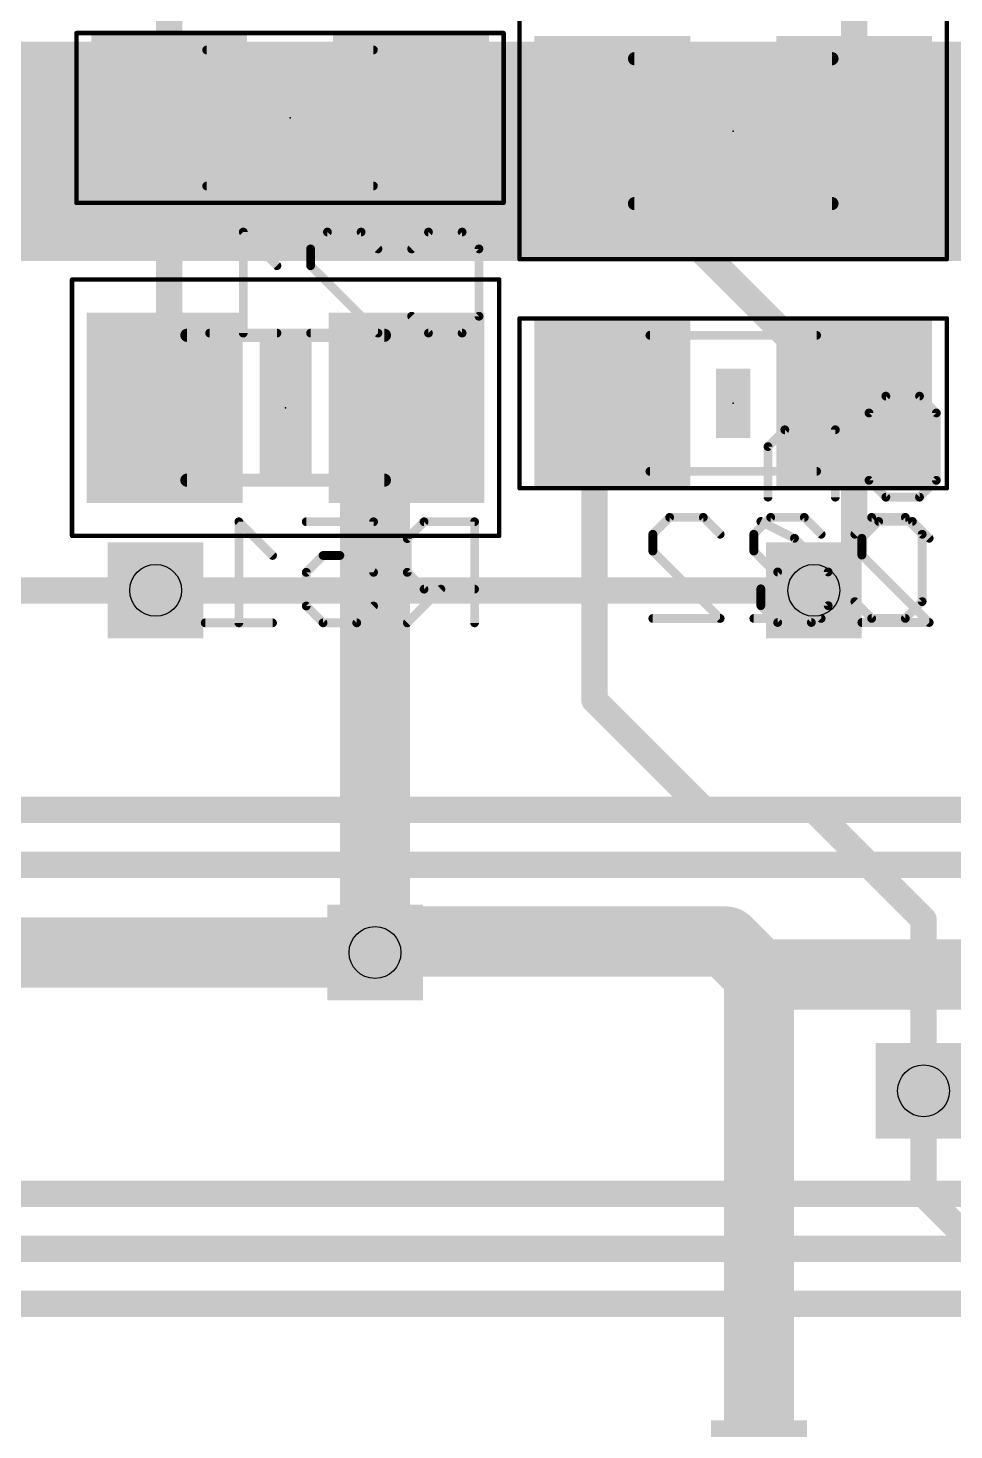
# Model space of a CAD drawing. Extents: x 4 to 288, y -28 to 191.
# Drawn here: x 119.81 to 130.53, y 124.27 to 140.49 of the extents above; entities that cross this region are included whole.
import ezdxf

# ---------------------------------------------------------------- set-up
doc = ezdxf.new("R2010")
doc.units = 0
doc.header["$MEASUREMENT"] = 0
doc.layers.get('0').update_dxf_attribs({"linetype": 'CONTINUOUS'})
for name, color, linetype in [('1', 22, 'CONTINUOUS'), ('16', 175, 'CONTINUOUS'), ('18', 82, 'CONTINUOUS'), ('20', 7, 'CONTINUOUS'), ('24', 7, 'CONTINUOUS'), ('26', 3, 'CONTINUOUS'), ('28', 253, 'CONTINUOUS'), ('30', 253, 'CONTINUOUS'), ('32', 253, 'CONTINUOUS'), ('36', 253, 'CONTINUOUS'), ('40', 175, 'CONTINUOUS'), ('44', 253, 'CONTINUOUS'), ('52', 253, 'CONTINUOUS')]:
    doc.layers.add(name, color=color, linetype=linetype)

# ---------------------------------------------------------------- blocks, each defined once
blk = doc.blocks.new('RECT')
blk.add_solid([(-0.5, -0.5), (0.5, -0.5), (-0.5, 0.5), (0.5, 0.5)])
blk = doc.blocks.new('SQUAREV')
blk.add_solid([(-0.5, -0.5), (0.5, -0.5), (-0.5, 0.5), (0.5, 0.5)])

msp = doc.modelspace()

# ---------------------------------------------------------------- linework, layer by layer
at = {"layer": '1'}
for points, const_width in [([(113.03, 139.065), (163.1733, 139.065)], 2.54), ([(121.285, 133.985), (128.905, 133.985)], 0.3048), ([(111.125, 131.445), (135.89, 131.445)], 0.3048), ([(111.76, 130.81), (136.525, 130.81)], 0.3048), ([(123.952, 129.921), (127.889, 129.921)], 0.8128), ([(127.889, 129.921), (128.27, 129.54)], 0.8128), ([(123.952, 129.921), (123.825, 129.794)], 0.3048), ([(131.445, 129.54), (128.27, 129.54)], 0.8128), ([(128.27, 129.54), (128.27, 123.825)], 0.8128), ([(130.175, 127), (130.175, 128.1938)], 0.3048), ([(132.0292, 125.1458), (130.175, 127)], 0.3048)]:
    msp.add_lwpolyline(points, dxfattribs=dict(at, const_width=const_width))
for points, const_width in [([(121.285, 134.0612, 1), (121.285, 133.9088)], 0.1524), ([(128.905, 133.9088, 1), (128.905, 134.0612)], 0.1524), ([(123.952, 130.1242, 1), (123.952, 129.7178)], 0.4064), ([(128.0327, 130.0647, 1), (127.7453, 129.7773)], 0.4064), ([(127.889, 129.7178, 1), (127.889, 130.1242)], 0.4064), ([(124.0059, 129.8671, 1), (123.8981, 129.9749)], 0.1524), ([(128.27, 129.7432, 1), (128.27, 129.3368)], 0.4064), ([(128.4732, 129.54, 1), (128.0668, 129.54)], 0.4064), ([(123.7711, 129.8479, 1), (123.8789, 129.7401)], 0.1524), ([(128.1263, 129.3963, 1), (128.4137, 129.6837)], 0.4064), ([(130.2512, 128.1938, 1), (130.0988, 128.1938)], 0.1524), ([(130.2289, 127.0539, 1), (130.1211, 126.9461)], 0.1524), ([(130.0988, 127, 1), (130.2512, 127)], 0.1524)]:
    msp.add_lwpolyline(points, format="xyb", dxfattribs=dict(at, const_width=const_width))
at = {"layer": '16'}
for points, const_width in [([(129.3716, 139.2987), (129.3716, 144.6467)], 0.3048), ([(121.4408, 140.6764), (121.4408, 139.4511)], 0.3048), ([(121.4408, 139.4511), (121.4408, 136.1491)], 0.3048), ([(126.5716, 139.2987), (126.5716, 138.9491)], 0.3048), ([(126.5716, 138.9491), (129.3716, 136.1491)], 0.3048), ([(123.825, 135.7333), (124.19, 136.0983)], 0.8128), ([(121.4408, 136.1491), (121.3899, 136.0983)], 0.3048), ([(126.365, 135.9425), (126.5716, 136.1491)], 0.3048), ([(129.3716, 136.1491), (129.3716, 134.4515)], 0.3048), ([(123.825, 129.794), (123.825, 135.7333)], 0.8128), ([(126.365, 132.715), (126.365, 135.9425)], 0.3048), ([(128.905, 133.985), (129.3716, 134.4515)], 0.3048), ([(109.22, 133.985), (121.285, 133.985)], 0.3048), ([(127.635, 131.445), (126.365, 132.715)], 0.3048), ([(128.905, 131.445), (127.635, 131.445)], 0.3048), ([(130.175, 130.175), (128.905, 131.445)], 0.3048), ([(130.175, 128.1938), (130.175, 130.175)], 0.3048), ([(123.825, 129.794), (115.824, 129.794)], 0.8128), ([(138.43, 127), (109.22, 127)], 0.3048), ([(141.605, 126.365), (109.855, 126.365)], 0.3048), ([(142.24, 125.73), (110.49, 125.73)], 0.3048)]:
    msp.add_lwpolyline(points, dxfattribs=dict(at, const_width=const_width))
for points, const_width in [([(121.517, 139.4511, 1), (121.3646, 139.4511)], 0.1524), ([(121.3646, 139.4511, 1), (121.517, 139.4511)], 0.1524), ([(126.6478, 139.2987, 1), (126.4954, 139.2987)], 0.1524), ([(129.2954, 139.2987, 1), (129.4478, 139.2987)], 0.1524), ([(126.6254, 139.003, 1), (126.5177, 138.8952)], 0.1524), ([(126.4954, 138.9491, 1), (126.6478, 138.9491)], 0.1524), ([(124.3336, 135.9546, 1), (124.0463, 136.242)], 0.4064), ([(121.4946, 136.0952, 1), (121.3869, 136.203)], 0.1524), ([(126.6254, 136.0952, 1), (126.5177, 136.203)], 0.1524), ([(129.4478, 136.1491, 1), (129.2954, 136.1491)], 0.1524), ([(129.3177, 136.0952, 1), (129.4254, 136.203)], 0.1524), ([(121.3361, 136.1522, 1), (121.4438, 136.0444)], 0.1524), ([(121.3646, 136.1491, 1), (121.517, 136.1491)], 0.1524), ([(124.0282, 135.7333, 1), (123.6218, 135.7333)], 0.4064), ([(123.6813, 135.877, 1), (123.9687, 135.5896)], 0.4064), ([(126.4412, 135.9425, 1), (126.2888, 135.9425)], 0.1524), ([(126.3111, 135.9964, 1), (126.4189, 135.8886)], 0.1524), ([(129.2954, 134.4515, 1), (129.4478, 134.4515)], 0.1524), ([(129.4254, 134.3977, 1), (129.3177, 134.5054)], 0.1524), ([(121.285, 133.9088, 1), (121.285, 134.0612)], 0.1524), ([(128.8511, 134.0389, 1), (128.9589, 133.9311)], 0.1524), ([(126.4189, 132.7689, 1), (126.3111, 132.6611)], 0.1524), ([(126.2888, 132.715, 1), (126.4412, 132.715)], 0.1524), ([(127.635, 131.5212, 1), (127.635, 131.3688)], 0.1524), ([(127.5811, 131.3911, 1), (127.6889, 131.4989)], 0.1524), ([(128.9589, 131.4989, 1), (128.8511, 131.3911)], 0.1524), ([(128.905, 131.3688, 1), (128.905, 131.5212)], 0.1524), ([(130.2512, 130.175, 1), (130.0988, 130.175)], 0.1524), ([(130.1211, 130.1211, 1), (130.2289, 130.2289)], 0.1524), ([(123.825, 129.5908, 1), (123.825, 129.9972)], 0.4064), ([(123.6218, 129.794, 1), (124.0282, 129.794)], 0.4064), ([(130.0988, 128.1938, 1), (130.2512, 128.1938)], 0.1524)]:
    msp.add_lwpolyline(points, format="xyb", dxfattribs=dict(at, const_width=const_width))
at = {"layer": '20', "const_width": 0.0254}
msp.add_lwpolyline([(71.1264, 186.0347, 2.9429), (202.1142, 186.0347)], format="xyb", dxfattribs=at)
at = {"layer": '24'}
for p in [(122.8407, 139.4511), (127.9716, 139.2987), (127.9716, 136.1491), (122.79, 136.0983)]:
    msp.add_point(p, dxfattribs=at)
at = {"layer": '26', "const_width": 0.1016}
for points in [[(122.6894, 137.7415), (122.2996, 138.1313)], [(122.2996, 138.1313), (122.2996, 136.9619)], [(123.0792, 137.9364), (123.2741, 138.1313)], [(123.2741, 138.1313), (123.6639, 138.1313)], [(123.6639, 138.1313), (123.8588, 137.9364)], [(124.2486, 137.9364), (124.4435, 138.1313)], [(124.4435, 138.1313), (124.8333, 138.1313)], [(124.8333, 138.1313), (125.0281, 137.9364)], [(123.0792, 137.7415), (123.0792, 137.9364)], [(125.0281, 137.9364), (125.0281, 137.1568)], [(123.8588, 136.9619), (123.0792, 137.7415)], [(124.4435, 136.9619), (124.2486, 137.1568)], [(125.0281, 137.1568), (124.8333, 136.9619)], [(122.6894, 136.9619), (121.9098, 136.9619)], [(123.0792, 136.9619), (123.8588, 136.9619)], [(124.8333, 136.9619), (124.4435, 136.9619)], [(122.6386, 134.3887), (122.2488, 134.7785)], [(122.2488, 134.7785), (122.2488, 133.6091)], [(123.0284, 134.7785), (123.808, 134.7785)], [(123.808, 134.7785), (123.808, 134.1938)], [(124.3927, 134.7785), (124.1977, 134.5836)], [(124.9773, 134.7785), (124.3927, 134.7785)], [(124.9773, 133.6091), (124.9773, 134.7785)], [(127.0406, 134.6344), (127.2355, 134.8293)], [(127.2355, 134.8293), (127.6253, 134.8293)], [(127.6253, 134.8293), (127.8202, 134.6344)], [(128.21, 134.6344), (128.4049, 134.8293)], [(128.2911, 134.7825), (128.6809, 134.5876)], [(128.4049, 134.8293), (128.7947, 134.8293)], [(128.7947, 134.8293), (128.9896, 134.6344)], [(129.3794, 134.6344), (129.5743, 134.8293)], [(129.4605, 134.5876), (129.6554, 134.7825)], [(129.5743, 134.8293), (129.9641, 134.8293)], [(129.6554, 134.7825), (130.0452, 134.7825)], [(129.9641, 134.8293), (130.1589, 134.6344)], [(130.0452, 134.7825), (130.2401, 134.5876)], [(127.0406, 134.4395), (127.0406, 134.6344)], [(128.21, 134.4395), (128.21, 134.6344)], [(130.1589, 134.6344), (130.1589, 133.8548)], [(124.1977, 134.5836), (124.1977, 134.1938)], [(127.8202, 133.6599), (127.0406, 134.4395)], [(128.9896, 133.6599), (128.21, 134.4395)], [(128.6809, 134.5876), (129.0707, 134.1978)], [(129.4605, 134.3927), (129.4605, 134.5876)], [(123.2233, 134.3887), (123.0284, 134.1938)], [(123.4182, 134.3887), (123.2233, 134.3887)], [(123.808, 134.1938), (123.4182, 134.3887)], [(130.2401, 133.6131), (129.4605, 134.3927)], [(123.0284, 134.1938), (123.0284, 133.804)], [(124.1977, 134.1938), (124.3927, 133.9989)], [(128.2911, 134.0029), (128.486, 134.1978)], [(128.486, 134.1978), (129.0707, 134.1978)], [(129.0707, 134.1978), (129.0707, 133.808)], [(124.5876, 133.9989), (124.1977, 133.6091)], [(124.3927, 133.9989), (124.9773, 133.9989)], [(128.2911, 133.808), (128.2911, 134.0029)], [(123.0284, 133.804), (123.2233, 133.6091)], [(123.6131, 133.6091), (123.808, 133.804)], [(128.486, 133.6131), (128.2911, 133.808)], [(129.0707, 133.808), (128.8758, 133.6131)], [(129.5743, 133.6599), (129.3794, 133.8548)], [(130.1589, 133.8548), (129.9641, 133.6599)], [(127.0406, 133.6599), (127.8202, 133.6599)], [(128.21, 133.6599), (128.9896, 133.6599)], [(129.9641, 133.6599), (129.5743, 133.6599)], [(122.6386, 133.6091), (121.859, 133.6091)], [(123.2233, 133.6091), (123.6131, 133.6091)], [(128.8758, 133.6131), (128.486, 133.6131)], [(129.4605, 133.6131), (130.2401, 133.6131)]]:
    msp.add_lwpolyline(points, dxfattribs=at)
at = {"layer": '26', "const_width": 0.0508}
for points in [[(122.325, 138.1313, 1), (122.2742, 138.1313)], [(122.3175, 138.1492, 1), (122.2816, 138.1133)], [(123.2741, 138.1567, 1), (123.2741, 138.1059)], [(123.292, 138.1133, 1), (123.2561, 138.1492)], [(123.6818, 138.1492, 1), (123.6459, 138.1133)], [(123.6639, 138.1059, 1), (123.6639, 138.1567)], [(124.4435, 138.1567, 1), (124.4435, 138.1059)], [(124.4614, 138.1133, 1), (124.4255, 138.1492)], [(124.8512, 138.1492, 1), (124.8153, 138.1133)], [(124.8333, 138.1059, 1), (124.8333, 138.1567)], [(123.1046, 137.9364, 1), (123.0538, 137.9364)], [(123.0612, 137.9543, 1), (123.0971, 137.9184)], [(123.8408, 137.9184, 1), (123.8767, 137.9543)], [(124.2306, 137.9543, 1), (124.2665, 137.9184)], [(125.0535, 137.9364, 1), (125.0027, 137.9364)], [(125.0102, 137.9184, 1), (125.0461, 137.9543)], [(122.6714, 137.7235, 1), (122.7073, 137.7594)], [(123.0971, 137.7594, 1), (123.0612, 137.7235)], [(123.0538, 137.7415, 1), (123.1046, 137.7415)], [(124.2665, 137.1747, 1), (124.2306, 137.1388)], [(125.0027, 137.1568, 1), (125.0535, 137.1568)], [(125.0461, 137.1388, 1), (125.0102, 137.1747)], [(121.9098, 136.9873, 1), (121.9098, 136.9365)], [(122.2742, 136.9619, 1), (122.325, 136.9619)], [(122.6894, 136.9365, 1), (122.6894, 136.9873)], [(123.0792, 136.9873, 1), (123.0792, 136.9365)], [(123.8408, 136.9439, 1), (123.8767, 136.9798)], [(123.8588, 136.9365, 1), (123.8588, 136.9873)], [(124.4435, 136.9873, 1), (124.4435, 136.9365)], [(124.4255, 136.9439, 1), (124.4614, 136.9798)], [(124.8153, 136.9798, 1), (124.8512, 136.9439)], [(124.8333, 136.9365, 1), (124.8333, 136.9873)], [(122.2742, 134.7785, 1), (122.2234, 134.7785)], [(122.2667, 134.7964, 1), (122.2308, 134.7605)], [(123.0284, 134.8039, 1), (123.0284, 134.7531)], [(123.8334, 134.7785, 1), (123.7826, 134.7785)], [(123.808, 134.7531, 1), (123.808, 134.8039)], [(124.3927, 134.8039, 1), (124.3927, 134.7531)], [(124.4106, 134.7605, 1), (124.3747, 134.7964)], [(125.0027, 134.7785, 1), (124.9519, 134.7785)], [(124.9773, 134.7531, 1), (124.9773, 134.8039)], [(127.2355, 134.8547, 1), (127.2355, 134.8039)], [(127.2534, 134.8113, 1), (127.2175, 134.8472)], [(127.6432, 134.8472, 1), (127.6073, 134.8113)], [(127.6253, 134.8039, 1), (127.6253, 134.8547)], [(128.3025, 134.8052, 1), (128.2797, 134.7598)], [(128.4049, 134.8547, 1), (128.4049, 134.8039)], [(128.4228, 134.8113, 1), (128.3869, 134.8472)], [(128.8126, 134.8472, 1), (128.7767, 134.8113)], [(128.7947, 134.8039, 1), (128.7947, 134.8547)], [(129.5743, 134.8547, 1), (129.5743, 134.8039)], [(129.5922, 134.8113, 1), (129.5563, 134.8472)], [(129.6554, 134.8079, 1), (129.6554, 134.7571)], [(129.6734, 134.7646, 1), (129.6374, 134.8005)], [(129.982, 134.8472, 1), (129.9461, 134.8113)], [(129.9641, 134.8039, 1), (129.9641, 134.8547)], [(130.0632, 134.8005, 1), (130.0272, 134.7646)], [(130.0452, 134.7571, 1), (130.0452, 134.8079)], [(127.066, 134.6344, 1), (127.0152, 134.6344)], [(127.0226, 134.6523, 1), (127.0585, 134.6164)], [(127.8022, 134.6164, 1), (127.8381, 134.6523)], [(128.2354, 134.6344, 1), (128.1846, 134.6344)], [(128.192, 134.6523, 1), (128.2279, 134.6164)], [(128.9716, 134.6164, 1), (129.0075, 134.6523)], [(129.3614, 134.6523, 1), (129.3973, 134.6164)], [(130.1843, 134.6344, 1), (130.1335, 134.6344)], [(130.141, 134.6164, 1), (130.1769, 134.6523)], [(124.2232, 134.5836, 1), (124.1723, 134.5836)], [(124.1798, 134.6015, 1), (124.2157, 134.5656)], [(127.0585, 134.4574, 1), (127.0226, 134.4215)], [(128.2279, 134.4574, 1), (128.192, 134.4215)], [(128.6989, 134.6056, 1), (128.6629, 134.5697)], [(128.6695, 134.5649, 1), (128.6923, 134.6103)], [(129.4859, 134.5876, 1), (129.4351, 134.5876)], [(129.4425, 134.6056, 1), (129.4785, 134.5697)], [(130.2221, 134.5697, 1), (130.2581, 134.6056)], [(122.6206, 134.3707, 1), (122.6565, 134.4066)], [(123.2233, 134.4141, 1), (123.2233, 134.3633)], [(123.2412, 134.3707, 1), (123.2053, 134.4066)], [(123.4295, 134.4114, 1), (123.4068, 134.366)], [(123.4182, 134.3633, 1), (123.4182, 134.4141)], [(127.0152, 134.4395, 1), (127.066, 134.4395)], [(128.1846, 134.4395, 1), (128.2354, 134.4395)], [(129.4785, 134.4107, 1), (129.4425, 134.3748)], [(129.4351, 134.3927, 1), (129.4859, 134.3927)], [(123.0538, 134.1938, 1), (123.003, 134.1938)], [(123.0104, 134.2117, 1), (123.0463, 134.1758)], [(123.7826, 134.1938, 1), (123.8334, 134.1938)], [(123.7966, 134.1711, 1), (123.8193, 134.2165)], [(124.1723, 134.1938, 1), (124.2232, 134.1938)], [(124.2157, 134.2117, 1), (124.1798, 134.1758)], [(128.486, 134.2232, 1), (128.486, 134.1724)], [(128.504, 134.1799, 1), (128.468, 134.2158)], [(129.0961, 134.1978, 1), (129.0453, 134.1978)], [(129.0527, 134.1799, 1), (129.0887, 134.2158)], [(129.0707, 134.1724, 1), (129.0707, 134.2232)], [(124.3927, 134.0243, 1), (124.3927, 133.9735)], [(124.3747, 133.9809, 1), (124.4106, 134.0168)], [(124.6055, 133.9809, 1), (124.5696, 134.0168)], [(124.9773, 133.9735, 1), (124.9773, 134.0243)], [(128.3165, 134.0029, 1), (128.2657, 134.0029)], [(128.2731, 134.0209, 1), (128.3091, 133.985)], [(123.0463, 133.8219, 1), (123.0104, 133.786)], [(123.8259, 133.786, 1), (123.79, 133.8219)], [(128.3091, 133.826, 1), (128.2731, 133.7901)], [(129.0887, 133.7901, 1), (129.0527, 133.826)], [(129.3973, 133.8727, 1), (129.3614, 133.8368)], [(130.1335, 133.8548, 1), (130.1843, 133.8548)], [(130.1769, 133.8368, 1), (130.141, 133.8727)], [(123.003, 133.804, 1), (123.0538, 133.804)], [(127.0406, 133.6853, 1), (127.0406, 133.6345)], [(127.8022, 133.6419, 1), (127.8381, 133.6778)], [(127.8202, 133.6345, 1), (127.8202, 133.6853)], [(128.21, 133.6853, 1), (128.21, 133.6345)], [(128.2657, 133.808, 1), (128.3165, 133.808)], [(128.9716, 133.6419, 1), (129.0075, 133.6778)], [(128.9896, 133.6345, 1), (128.9896, 133.6853)], [(129.0453, 133.808, 1), (129.0961, 133.808)], [(129.5743, 133.6853, 1), (129.5743, 133.6345)], [(129.5563, 133.6419, 1), (129.5922, 133.6778)], [(129.9461, 133.6778, 1), (129.982, 133.6419)], [(129.9641, 133.6345, 1), (129.9641, 133.6853)], [(121.859, 133.6345, 1), (121.859, 133.5837)], [(122.2234, 133.6091, 1), (122.2742, 133.6091)], [(122.6386, 133.5837, 1), (122.6386, 133.6345)], [(123.2233, 133.6345, 1), (123.2233, 133.5837)], [(123.2053, 133.5911, 1), (123.2412, 133.627)], [(123.5951, 133.627, 1), (123.631, 133.5911)], [(123.6131, 133.5837, 1), (123.6131, 133.6345)], [(124.1798, 133.627, 1), (124.2157, 133.5911)], [(124.9519, 133.6091, 1), (125.0027, 133.6091)], [(128.486, 133.6385, 1), (128.486, 133.5877)], [(128.468, 133.5952, 1), (128.504, 133.6311)], [(128.8578, 133.6311, 1), (128.8938, 133.5952)], [(128.8758, 133.5877, 1), (128.8758, 133.6385)], [(129.4605, 133.6385, 1), (129.4605, 133.5877)], [(130.2221, 133.5952, 1), (130.2581, 133.6311)], [(130.2401, 133.5877, 1), (130.2401, 133.6385)]]:
    msp.add_lwpolyline(points, format="xyb", dxfattribs=at)
at = {"layer": '28', "const_width": 0.1016}
for points in [[(129.7384, 136.2326), (129.5435, 136.0377)], [(130.1282, 136.2326), (129.7384, 136.2326)], [(130.3231, 136.0377), (130.1282, 136.2326)], [(129.5435, 136.0377), (129.5435, 135.2581)], [(130.3231, 135.2581), (129.5435, 136.0377)], [(130.3231, 135.2581), (130.3231, 136.0377)], [(128.569, 135.8428), (128.3741, 135.6479)], [(129.1537, 135.8428), (128.569, 135.8428)], [(129.1537, 135.0632), (129.1537, 135.8428)], [(128.3741, 135.6479), (128.3741, 135.0632)], [(129.5435, 135.2581), (129.7384, 135.0632)], [(130.1282, 135.0632), (130.3231, 135.2581)], [(129.7384, 135.0632), (130.1282, 135.0632)]]:
    msp.add_lwpolyline(points, dxfattribs=at)
at = {"layer": '28', "const_width": 0.0508}
for points in [[(129.7384, 136.258, 1), (129.7384, 136.2072)], [(129.7563, 136.2147, 1), (129.7204, 136.2506)], [(130.1461, 136.2506, 1), (130.1102, 136.2147)], [(130.1282, 136.2072, 1), (130.1282, 136.258)], [(129.5689, 136.0377, 1), (129.5181, 136.0377)], [(129.5614, 136.0557, 1), (129.5255, 136.0198)], [(129.5255, 136.0557, 1), (129.5614, 136.0198)], [(130.3485, 136.0377, 1), (130.2977, 136.0377)], [(130.3051, 136.0198, 1), (130.341, 136.0557)], [(128.569, 135.8682, 1), (128.569, 135.8174)], [(128.5869, 135.8249, 1), (128.551, 135.8608)], [(129.1791, 135.8428, 1), (129.1283, 135.8428)], [(129.1537, 135.8174, 1), (129.1537, 135.8682)], [(128.3995, 135.6479, 1), (128.3487, 135.6479)], [(128.3561, 135.6659, 1), (128.392, 135.63)], [(129.5614, 135.2761, 1), (129.5255, 135.2402)], [(130.341, 135.2402, 1), (130.3051, 135.2761)], [(130.3051, 135.2402, 1), (130.341, 135.2761)], [(129.5181, 135.2581, 1), (129.5689, 135.2581)], [(130.2977, 135.2581, 1), (130.3485, 135.2581)], [(128.3487, 135.0632, 1), (128.3995, 135.0632)], [(129.1283, 135.0632, 1), (129.1791, 135.0632)], [(129.7384, 135.0886, 1), (129.7384, 135.0378)], [(129.7204, 135.0453, 1), (129.7563, 135.0812)], [(130.1102, 135.0812, 1), (130.1461, 135.0453)], [(130.1282, 135.0378, 1), (130.1282, 135.0886)]]:
    msp.add_lwpolyline(points, format="xyb", dxfattribs=at)
at = {"layer": '40', "const_width": 0.0508}
for points in [[(125.4986, 140.7817), (125.4986, 137.8157)], [(130.4445, 137.8157), (130.4445, 140.7817)], [(125.3138, 140.4341), (120.3678, 140.4341)], [(120.3678, 140.4341), (120.3678, 138.4681)], [(125.3138, 138.4681), (125.3138, 140.4341)], [(120.3678, 138.4681), (125.3138, 138.4681)], [(125.4986, 137.8157), (130.4445, 137.8157)], [(125.263, 137.5813), (120.317, 137.5813)], [(120.317, 137.5813), (120.317, 134.6153)], [(125.263, 134.6153), (125.263, 137.5813)], [(130.4445, 137.1321), (125.4986, 137.1321)], [(125.4986, 137.1321), (125.4986, 135.1661)], [(130.4445, 135.1661), (130.4445, 137.1321)], [(125.4986, 135.1661), (130.4445, 135.1661)], [(120.317, 134.6153), (125.263, 134.6153)]]:
    msp.add_lwpolyline(points, dxfattribs=at)
at = {"layer": '40', "const_width": 0.0254}
for points in [[(120.3678, 140.4468, 1), (120.3678, 140.4214)], [(120.3804, 140.4341, 1), (120.3551, 140.4341)], [(125.3265, 140.4341, 1), (125.3011, 140.4341)], [(125.3138, 140.4214, 1), (125.3138, 140.4468)], [(120.3678, 138.4808, 1), (120.3678, 138.4554)], [(120.3551, 138.4681, 1), (120.3804, 138.4681)], [(125.3011, 138.4681, 1), (125.3265, 138.4681)], [(125.3138, 138.4554, 1), (125.3138, 138.4808)], [(125.4986, 137.8284, 1), (125.4986, 137.803)], [(125.4859, 137.8157, 1), (125.5113, 137.8157)], [(130.4318, 137.8157, 1), (130.4572, 137.8157)], [(130.4445, 137.803, 1), (130.4445, 137.8284)], [(120.317, 137.594, 1), (120.317, 137.5686)], [(120.3297, 137.5813, 1), (120.3043, 137.5813)], [(125.2756, 137.5813, 1), (125.2503, 137.5813)], [(125.263, 137.5686, 1), (125.263, 137.594)], [(125.4986, 137.1448, 1), (125.4986, 137.1194)], [(125.5113, 137.1321, 1), (125.4859, 137.1321)], [(130.4572, 137.1321, 1), (130.4318, 137.1321)], [(130.4445, 137.1194, 1), (130.4445, 137.1448)], [(125.4986, 135.1788, 1), (125.4986, 135.1534)], [(125.4859, 135.1661, 1), (125.5113, 135.1661)], [(130.4318, 135.1661, 1), (130.4572, 135.1661)], [(130.4445, 135.1534, 1), (130.4445, 135.1788)], [(120.317, 134.628, 1), (120.317, 134.6026)], [(120.3043, 134.6153, 1), (120.3297, 134.6153)], [(125.2503, 134.6153, 1), (125.2756, 134.6153)], [(125.263, 134.6026, 1), (125.263, 134.628)]]:
    msp.add_lwpolyline(points, format="xyb", dxfattribs=at)
at = {"layer": '44'}
for centre in [(121.285, 133.985), (128.905, 133.985), (123.825, 129.794), (130.175, 128.1938)]:
    msp.add_circle(centre, 0.3, dxfattribs=at)
at = {"layer": '52'}
for points, const_width in [([(121.8758, 140.2381), (123.8058, 140.2381)], 0.1016), ([(126.8286, 140.1369), (129.1146, 140.1369)], 0.1524), ([(121.8758, 138.6641), (123.8058, 138.6641)], 0.1016), ([(126.8286, 138.4605), (129.1146, 138.4605)], 0.1524), ([(123.933, 136.9365), (121.647, 136.9365)], 0.1524), ([(127.0066, 136.9361), (128.9366, 136.9361)], 0.1016), ([(123.933, 135.2601), (121.647, 135.2601)], 0.1524), ([(127.0066, 135.3621), (128.9366, 135.3621)], 0.1016)]:
    msp.add_lwpolyline(points, dxfattribs=dict(at, const_width=const_width))
for points, const_width in [([(121.8758, 140.2635, 1), (121.8758, 140.2127)], 0.0508), ([(123.8058, 140.2127, 1), (123.8058, 140.2635)], 0.0508), ([(126.8286, 140.175, 1), (126.8286, 140.0988)], 0.0762), ([(129.1146, 140.0988, 1), (129.1146, 140.175)], 0.0762), ([(121.8758, 138.6895, 1), (121.8758, 138.6387)], 0.0508), ([(123.8058, 138.6387, 1), (123.8058, 138.6895)], 0.0508), ([(126.8286, 138.4986, 1), (126.8286, 138.4224)], 0.0762), ([(129.1146, 138.4224, 1), (129.1146, 138.4986)], 0.0762), ([(121.647, 136.9746, 1), (121.647, 136.8984)], 0.0762), ([(123.933, 136.8984, 1), (123.933, 136.9746)], 0.0762), ([(127.0066, 136.9615, 1), (127.0066, 136.9107)], 0.0508), ([(128.9366, 136.9107, 1), (128.9366, 136.9615)], 0.0508), ([(121.647, 135.2982, 1), (121.647, 135.222)], 0.0762), ([(123.933, 135.222, 1), (123.933, 135.2982)], 0.0762), ([(127.0066, 135.3875, 1), (127.0066, 135.3367)], 0.0508), ([(128.9366, 135.3367, 1), (128.9366, 135.3875)], 0.0508)]:
    msp.add_lwpolyline(points, format="xyb", dxfattribs=dict(at, const_width=const_width))

# ---------------------------------------------------------------- block references
at = {"layer": '16', "xscale": 1.6}
for p, yscale in [((121.4408, 139.4511), 1.8), ((124.2408, 139.4511), 1.8), ((121.3899, 136.0983), 2), ((124.19, 136.0983), 2), ((126.5716, 136.1491), 1.8), ((129.3716, 136.1491), 1.8)]:
    msp.add_blockref('RECT', p, dxfattribs=dict(at, yscale=yscale))
at = {"layer": '16', "xscale": 1.6, "yscale": 2, "rotation": 180}
for p in [(126.5716, 139.2987), (129.3716, 139.2987)]:
    msp.add_blockref('RECT', p, dxfattribs=at)
at = {"layer": '18', "xscale": 1.108, "yscale": 1.108}
for p in [(121.285, 133.985), (121.285, 133.985), (128.905, 133.985), (128.905, 133.985), (123.825, 129.794), (123.825, 129.794), (130.175, 128.1938), (130.175, 128.1938), (128.27, 123.825), (128.27, 123.825)]:
    msp.add_blockref('SQUAREV', p, dxfattribs=at)
at = {"layer": '30', "xscale": 1.8032}
for p, yscale in [((121.4408, 139.4511), 2.0032), ((124.2408, 139.4511), 2.0032), ((121.3899, 136.0983), 2.2032), ((124.19, 136.0983), 2.2032), ((126.5716, 136.1491), 2.0032), ((129.3716, 136.1491), 2.0032)]:
    msp.add_blockref('RECT', p, dxfattribs=dict(at, yscale=yscale))
at = {"layer": '30', "xscale": 1.8032, "yscale": 2.2032, "rotation": 180}
for p in [(126.5716, 139.2987), (129.3716, 139.2987)]:
    msp.add_blockref('RECT', p, dxfattribs=at)
at = {"layer": '32', "xscale": 1.6}
for p, yscale in [((121.4408, 139.4511), 1.8), ((124.2408, 139.4511), 1.8), ((121.3899, 136.0983), 2), ((124.19, 136.0983), 2), ((126.5716, 136.1491), 1.8), ((129.3716, 136.1491), 1.8)]:
    msp.add_blockref('RECT', p, dxfattribs=dict(at, yscale=yscale))
at = {"layer": '32', "xscale": 1.6, "yscale": 2, "rotation": 180}
for p in [(126.5716, 139.2987), (129.3716, 139.2987)]:
    msp.add_blockref('RECT', p, dxfattribs=at)
at = {"layer": '36', "xscale": 0.6, "yscale": 1.6002, "rotation": 180}
msp.add_blockref('RECT', (127.9716, 139.2987), dxfattribs=at)
at = {"layer": '36'}
for p, xscale, yscale in [((122.8407, 139.4511), 0.3998, 0.8002), ((122.79, 136.0983), 0.6, 1.6002), ((127.9716, 136.1491), 0.3998, 0.8002)]:
    msp.add_blockref('RECT', p, dxfattribs=dict(at, xscale=xscale, yscale=yscale))
at = {"layer": '52'}
for p, xscale, yscale in [((121.514, 139.452), 0.7501, 1.7), ((124.1675, 139.4502), 0.7501, 1.7), ((121.3803, 136.0983), 0.5842, 1.8288), ((124.1997, 136.0983), 0.5842, 1.8288), ((126.6448, 136.15), 0.7501, 1.7), ((129.2983, 136.1482), 0.7501, 1.7)]:
    msp.add_blockref('RECT', p, dxfattribs=dict(at, xscale=xscale, yscale=yscale))
at = {"layer": '52', "xscale": 0.5842, "yscale": 1.8288, "rotation": 180}
for p in [(126.5619, 139.2987), (129.3812, 139.2987)]:
    msp.add_blockref('RECT', p, dxfattribs=at)

doc.saveas('drawing.dxf')
